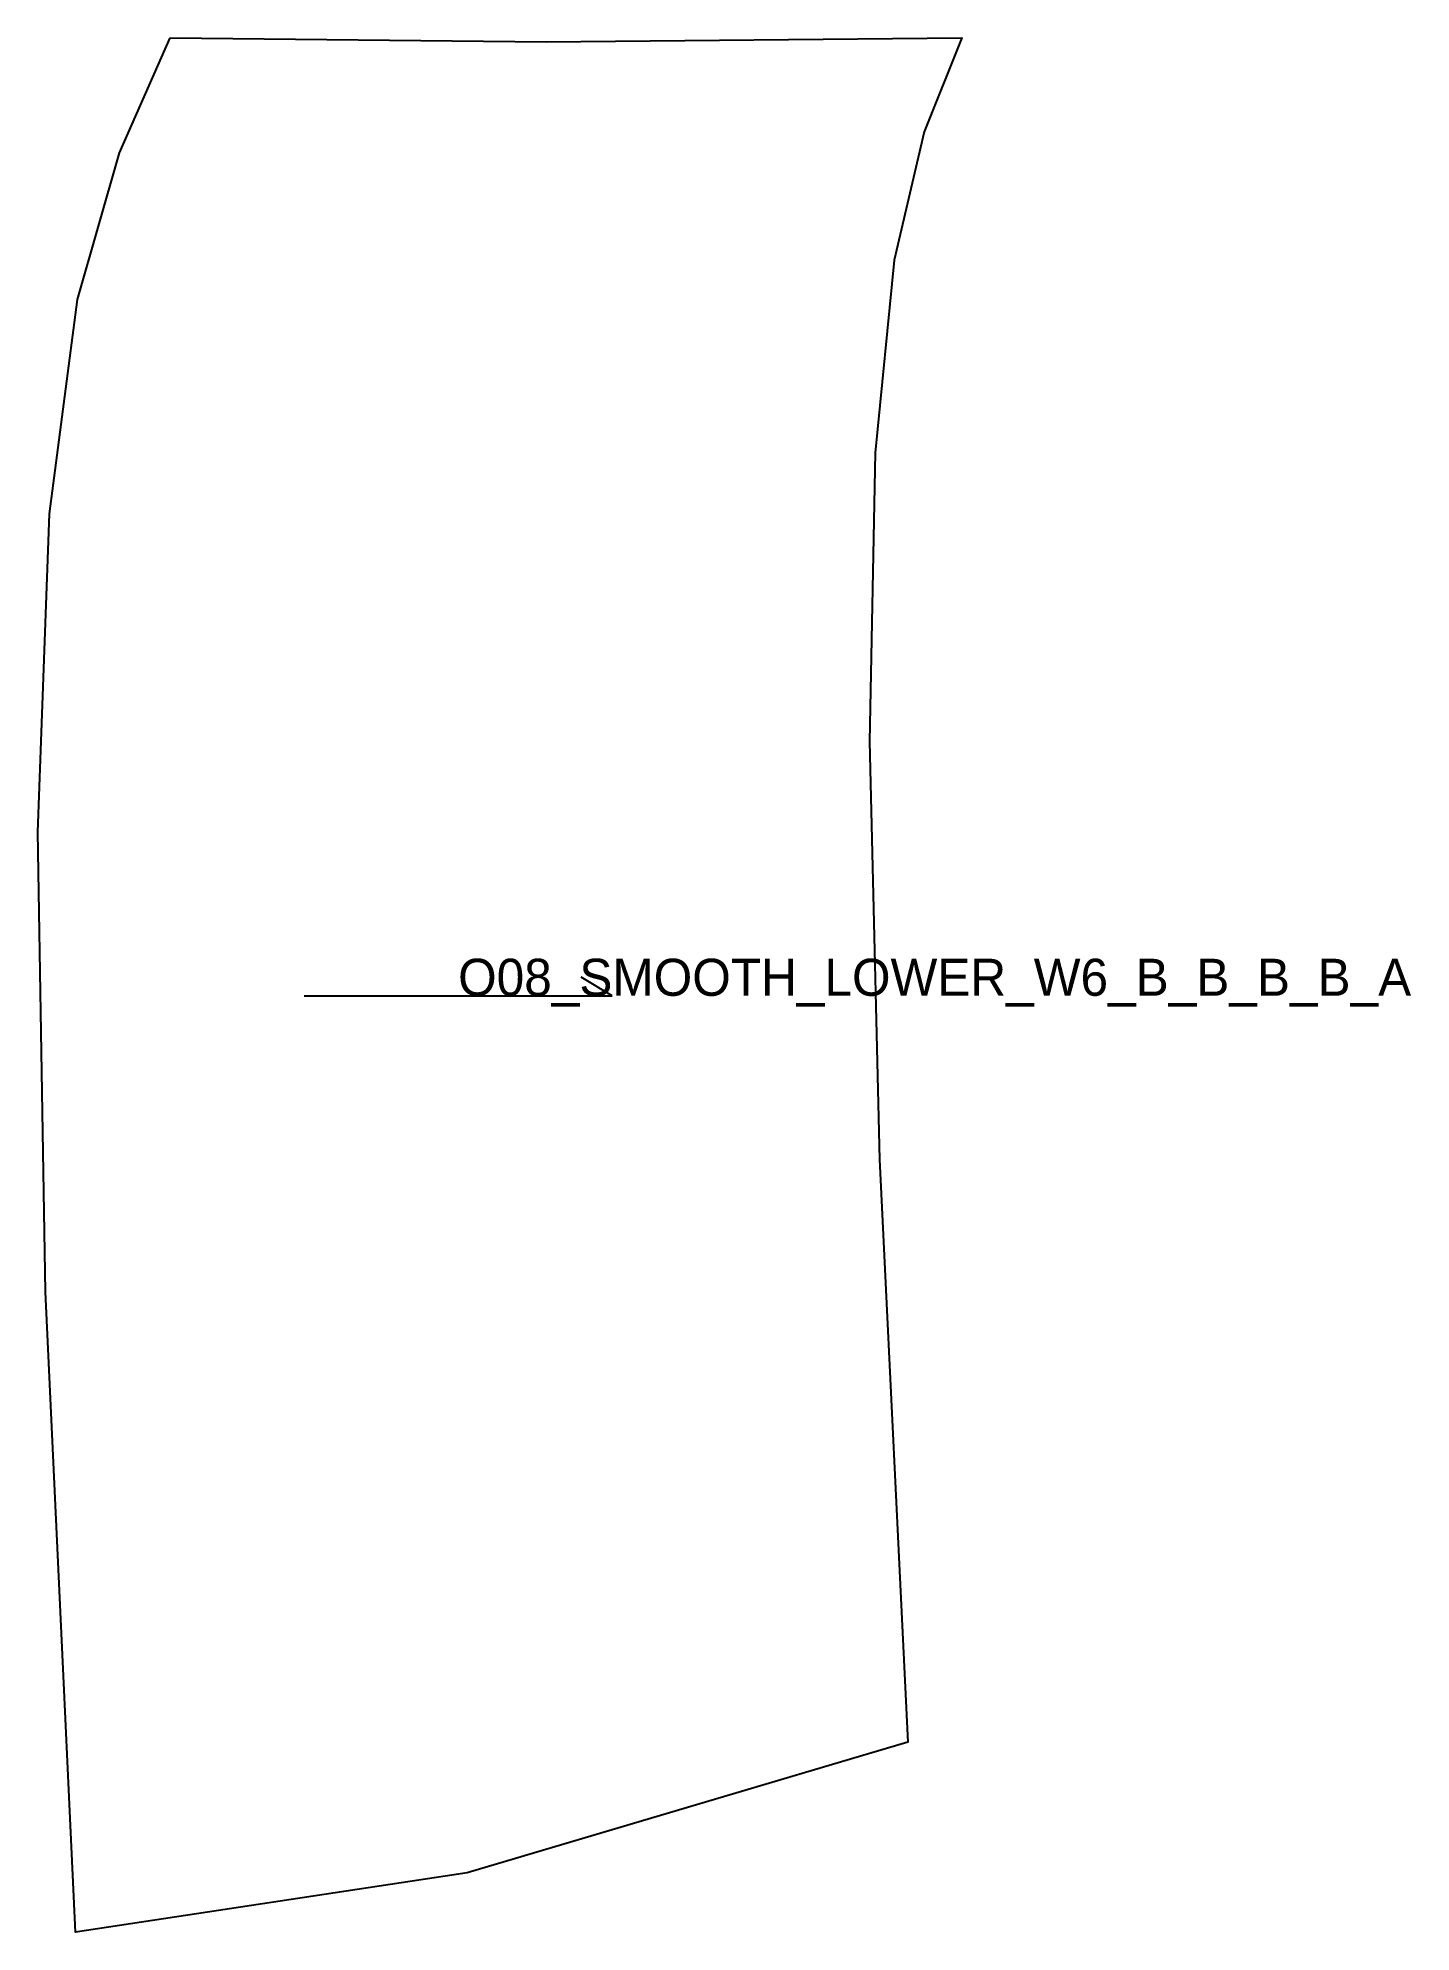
# Model space of a CAD drawing. Header units: millimetres. Extents: x -21 to 201, y -306 to 0.
import ezdxf

# ---------------------------------------------------------------- set-up
doc = ezdxf.new("R2010")
doc.units = ezdxf.units.MM
for name, color, linetype in [('CUT', 1, 'Continuous'), ('GRAIN', 3, 'Continuous'), ('LABEL', 7, 'Continuous'), ('SEW', 5, 'Continuous')]:
    doc.layers.add(name, color=color, linetype=linetype)

msp = doc.modelspace()

# ---------------------------------------------------------------- linework, layer by layer
at = {"layer": 'CUT'}
msp.add_lwpolyline([(0, 0), (60.86, -0.64), (128.15, 0), (122.04, -15.19), (117.2, -35.96), (114.13, -67.13), (113.21, -113.82), (114.81, -181.48), (119.39, -275.75), (48.03, -296.87), (-15.35, -306.48), (-20.21, -202.89), (-21.44, -128.49), (-19.54, -77.02), (-15.01, -42.34), (-8.24, -18.58), (0, 0)], close=True, dxfattribs=at)
at = {"layer": 'GRAIN'}
for p, q in [((71.52, -154.99), (66.52, -151.99)), ((21.66, -154.99), (71.52, -154.99))]:
    msp.add_line(p, q, dxfattribs=at)
at = {"layer": 'SEW'}
msp.add_lwpolyline([(0, 0), (60.86, -0.64), (128.15, 0), (122.04, -15.19), (117.2, -35.96), (114.13, -67.13), (113.21, -113.82), (114.81, -181.48), (119.39, -275.75), (48.03, -296.87), (-15.35, -306.48), (-20.21, -202.89), (-21.44, -128.49), (-19.54, -77.02), (-15.01, -42.34), (-8.24, -18.58)], close=True, dxfattribs=at)

# ---------------------------------------------------------------- texts
at = {"layer": 'LABEL'}
msp.add_text('O08_SMOOTH_LOWER_W6_B_B_B_B_A', height=6, dxfattribs=at).set_placement((46.59, -154.99))

doc.saveas('drawing.dxf')
